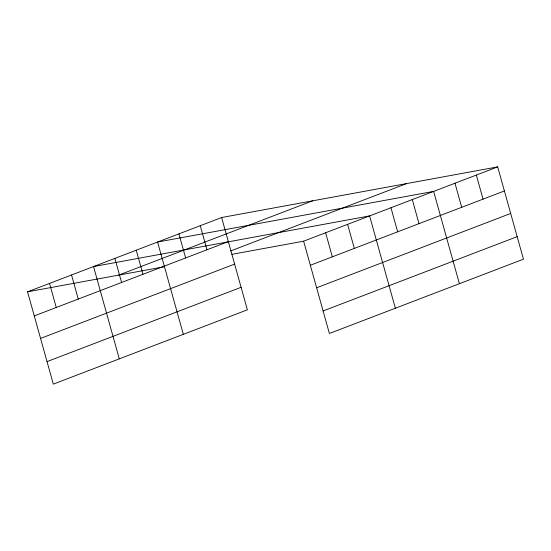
<?xml version="1.0" encoding="UTF-8"?>
<svg xmlns="http://www.w3.org/2000/svg" width="551" height="551" viewBox="0 0 551 551"><rect width="100%" height="100%" fill="white"/><g stroke="black" fill="none" stroke-linecap="round" stroke-linejoin="round"><path stroke-width="0.83" d="M221.612 217.521L247.385 309.82L53.316 384.123L27.55 291.823L221.612 217.521L497.684 166.877L523.45 259.177L329.388 333.479L303.615 241.18L497.684 166.877M118.651 275.114L312.713 200.812M34.272 315.902L228.334 241.6M230.58 250.98L406.576 183.593M40.56 338.417L234.623 264.108M47.035 361.608L241.097 287.305M310.337 265.258L504.406 190.956M316.625 287.774L510.687 213.464M323.1 310.964L517.162 236.661M27.55 291.823L164.315 266.739M231.916 254.335L303.615 241.18M476.333 175.053L483.055 199.125M454.988 183.221L461.71 207.3M459.41 283.696L433.637 191.397L157.572 242.041L183.338 334.34M412.293 199.572L419.015 223.651M390.948 207.748L397.67 231.819M395.37 308.216L369.597 215.916L93.532 266.56L119.298 358.859M347.605 224.34L354.327 248.418M325.613 232.763L332.336 256.835M200.268 225.696L206.99 249.775M178.917 233.872L185.639 257.944M136.228 250.216L142.95 274.295M114.877 258.391L121.599 282.463M71.54 274.983L78.263 299.062M49.542 283.407L56.264 307.486"/></g></svg>
